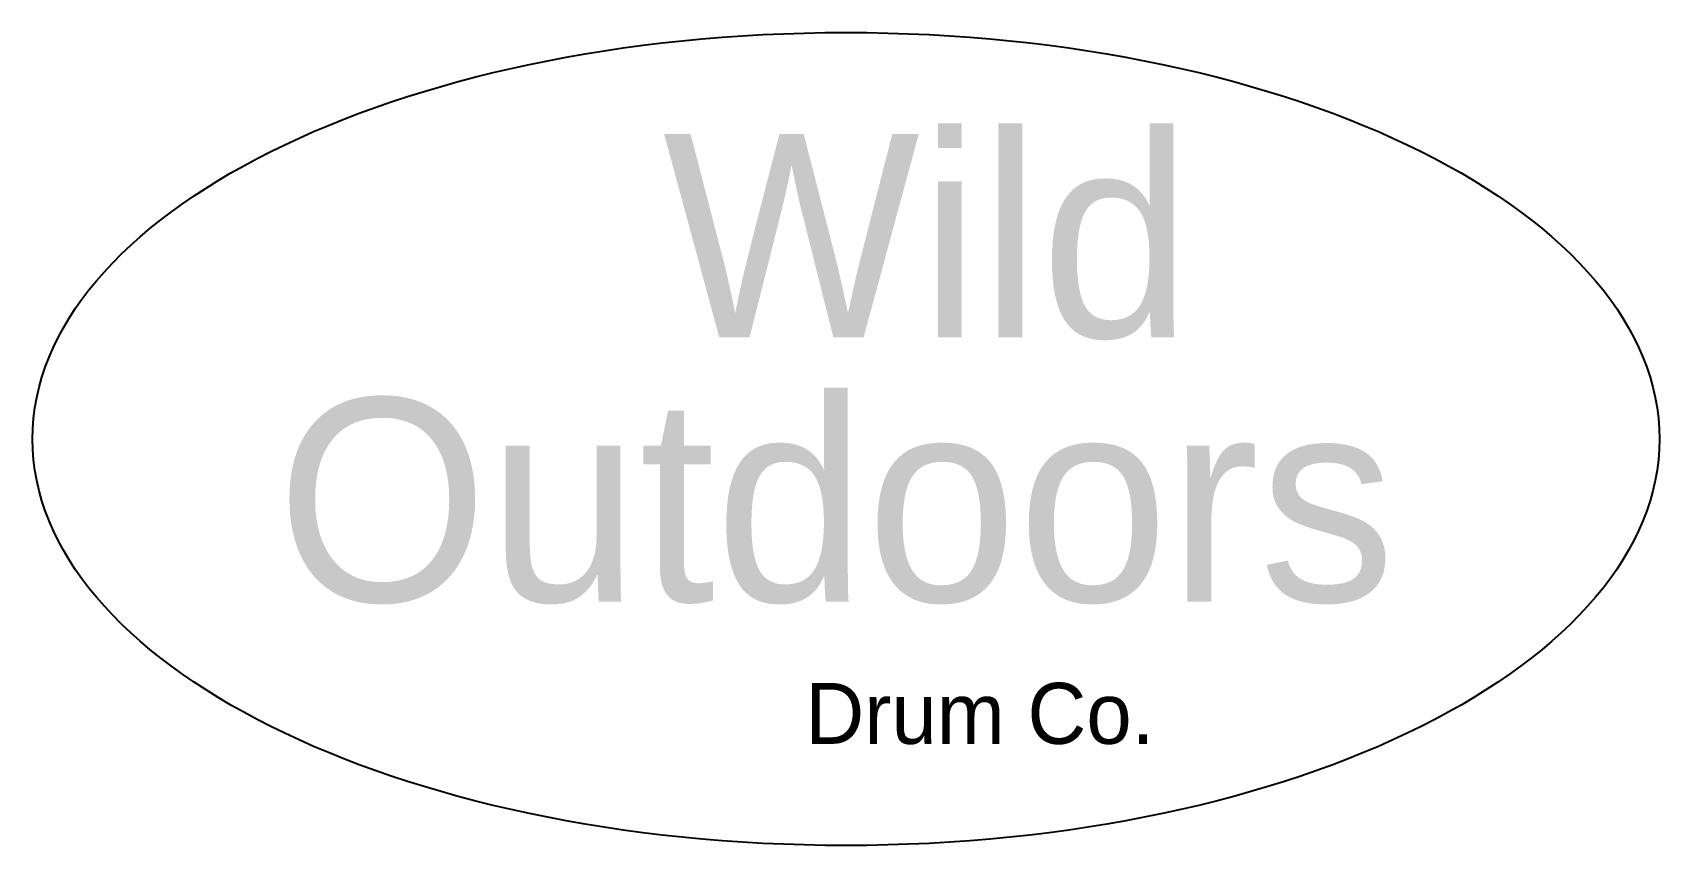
# Model space of a CAD drawing. Header units: millimetres. Extents: x 20 to 100, y 20 to 60.
import ezdxf

# ---------------------------------------------------------------- set-up
doc = ezdxf.new("R2010")
doc.units = ezdxf.units.MM
doc.layers.get('0').update_dxf_attribs({"linetype": 'CONTINUOUS', "lineweight": 25, "true_color": 0x000000})
doc.styles.add('textstyle0', font='')
doc.styles.add('textstyle1', font='')
doc.styles.add('textstyle2', font='')
doc.styles.get('textstyle0').set_extended_font_data('Liberation Sans')
doc.styles.get('textstyle1').set_extended_font_data('Liberation Sans')
doc.styles.get('textstyle2').set_extended_font_data('Liberation Sans')

msp = doc.modelspace()

# ---------------------------------------------------------------- linework, layer by layer
msp.add_ellipse((60, 40), major_axis=(40, 0), ratio=0.5)

# ---------------------------------------------------------------- texts
at = {"char_height": 1, "attachment_point": 1}
for s, insert, style in [('\\fFugaz One|b0|i0|c0|p0;\\H10;Wild', (51, 55), 'textstyle0'), ('\\fFugaz One|b0|i0|c0|p0;\\H10;Outdoors', (32, 42), 'textstyle2'), ('\\fFugaz One|b0|i0|c0|p0;\\H3;Drum Co.', (58, 28), 'textstyle1')]:
    msp.add_mtext(s, dxfattribs=dict(at, insert=insert, style=style))

doc.saveas('drawing.dxf')
